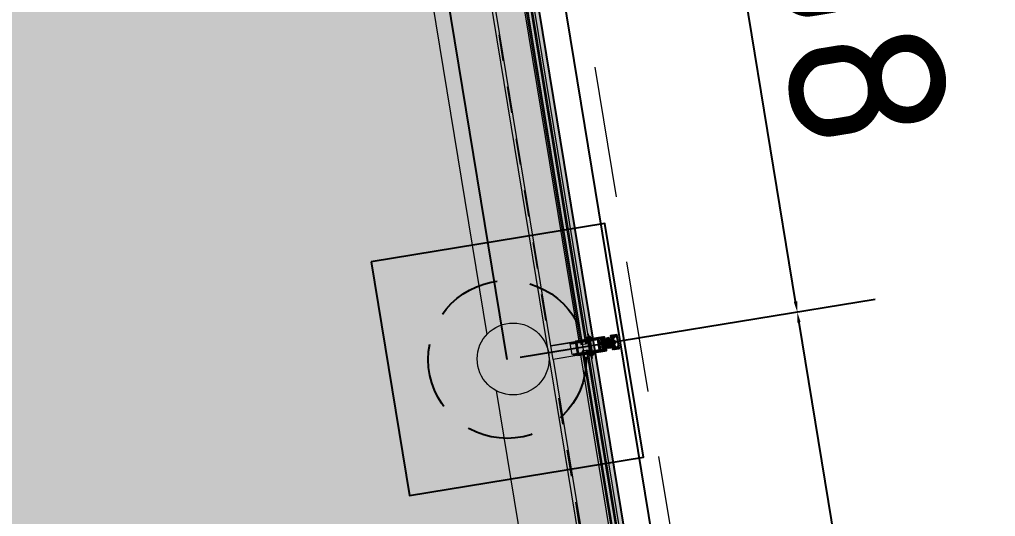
# Model space of a CAD drawing. Header units: metres. Extents: x 2 to 659295185, y -28 to 1124222152.
# Drawn here: x 655628.678 to 655632.383, y 1126462.934 to 1126464.823 of the extents above; entities that cross this region are included whole.
import ezdxf

# ---------------------------------------------------------------- set-up
doc = ezdxf.new("R2010")
doc.units = ezdxf.units.M
doc.header["$MEASUREMENT"] = 0
for name, pattern in [('CCSM_XREF ESTRUCTURA15$0$ACAD_ISO02W100', [15, 12, -3]), ('CCSM_XREF ESTRUCTURA15$0$ACAD_ISO08W100', [36, 24, -3, 6, -3]), ('CCSM_XREF ESTRUCTURA15$0$CENTER', [2, 1.25, -0.25, 0.25, -0.25]), ('CCSM_XREF ESTRUCTURA15$0$DASHED', [0.75, 0.5, -0.25]), ('CCSM_XREF ESTRUCTURA15$0$HIDDEN', [0.375, 0.25, -0.125]), ('DASHDOT', [1, 0.5, -0.25, 0, -0.25])]:
    doc.linetypes.add(name, pattern=pattern)
doc.layers.get('0').update_dxf_attribs({"linetype": 'CONTINUOUS'})
for name, color, linetype in [('CCSM_C1_CUERPO D.dwg 19-03-12$0$A-BROCAL', 8, 'CONTINUOUS'), ('CCSM_C1_CUERPO D.dwg 19-03-12$0$A-ESTRUCTURA DE FACHADA DE VIDRIO', 5, 'CONTINUOUS'), ('CCSM_C1_CUERPO D.dwg 19-03-12$0$A-VIDRIO', 135, 'CONTINUOUS'), ('CCSM_C1_CUERPO EL$0$A-AREAS COMERCIALES', 151, 'CONTINUOUS'), ('CCSM_XREF ESTRUCTURA15$0$1. ESTRUCTURA PROPUESTA', 3, 'CONTINUOUS'), ('CCSM_XREF ESTRUCTURA15$0$A-BROCAL', 8, 'CONTINUOUS'), ('CCSM_XREF ESTRUCTURA15$0$ALUMINIO', 26, 'CONTINUOUS'), ('CCSM_XREF ESTRUCTURA15$0$cl', 1, 'CCSM_XREF ESTRUCTURA15$0$CENTER'), ('CCSM_XREF ESTRUCTURA15$0$EJES', 3, 'CCSM_XREF ESTRUCTURA15$0$ACAD_ISO08W100'), ('CCSM_XREF ESTRUCTURA15$0$EST-PILOTE', 2, 'CONTINUOUS'), ('CCSM_XREF ESTRUCTURA15$0$LAYER1', 1, 'CONTINUOUS'), ('CCSM_XREF ESTRUCTURA15$0$LAYER4', 5, 'CONTINUOUS'), ('CCSM_XREF ESTRUCTURA15$0$METALICO', 5, 'CONTINUOUS'), ('CCSM_XREF ESTRUCTURA15$0$PROYECCION DE TECHO', 212, 'CONTINUOUS'), ('CCSM_XREF ESTRUCTURA15$0$TEX-ROT', 7, 'CONTINUOUS'), ('CCSM_XREF ESTRUCTURA15$0$VARIOS', 20, 'CONTINUOUS')]:
    doc.layers.add(name, color=color, linetype=linetype)
doc.layers.add('CCSM_C1_CUERPO D.dwg 19-03-12$0$VEGETACIÓN', color=7, linetype='CONTINUOUS', true_color=0x428500)
doc.layers.add('LOCALES ASIGNADOS', color=41, linetype='DASHDOT', lineweight=0)
doc.styles.add('CCSM_XREF ESTRUCTURA15$0$ROMANS', font='romans.shx')
doc.dimstyles.new('CCSM_XREF ESTRUCTURA15$0$PMA 1000', dxfattribs={"dimscale": 0, "dimtxt": 0.6, "dimasz": 0.04, "dimexe": 0.3, "dimexo": 0.05, "dimgap": 0.1, "dimtad": 1, "dimzin": 4, "dimdsep": 46, "dimtxsty": 'CCSM_XREF ESTRUCTURA15$0$ROMANS', "dimcen": 0.1, "dimdle": 0.05, "dimclrd": 8, "dimclre": 8, "dimclrt": 5, "dimadec": 3, "dimazin": 0, "dimtfac": 1, "dimtix": 1, "dimtmove": 2, "dimatfit": 3, "dimfxl": 0.125, "dimtolj": 1, "dimtzin": 0, "dimarcsym": 0})
pattern_1 = [(329.308451238, (-1.74908, -4.25296), (0.0412171804, -0.54709132384), [0.05715, -0.62865]), (274.30845124, (-1.7491, -4.25296), (0.5485208358, 0.19704611346), [0.04572, -0.50292]), (19.75945124, (-1.74564, -4.29855), (0.5897357616, -0.35004758223), [0.04857, -0.53427]), (325.49265124, (-1.5987, -4.2283), (0.00707447526, -0.8229292713), [0.085725, -0.942975]), (15.94405124, (-1.5981, -4.2969), (0.8477022361, -0.58277140046), [0.072855, -0.801405]), (270.49245124, (-1.5987, -4.2283), (0.8477011195, -0.5827727124), [0.06858, -0.75438]), (300.308451238, (-1.62395, -4.30967), (-0.2291857787, -0.49847933902), [0.05715, -0.62865]), (245.30845124, (-1.62395, -4.30967), (0.57527698422, -0.09358776406), [0.04572, -0.50292]), (350.75985124, (-1.64305, -4.3512), (0.3460922171, -0.59206566832), [0.04857, -0.53427]), (316.808451238, (-1.74908, -4.25296), (0.251823560087, 0.031886379613), [0, -0.496824, 0, -0.51054, 0, -0.504825]), (286.808451238, (-1.74908, -4.25296), (0.32900826904, -0.149206878947), [0, -0.291084, 0, -0.485394, 0, -0.192405]), (246.808451238, (-1.77656, -4.08527), (0.048835163688, -0.40419522367), [0, -0.1905, 0, -0.59436, 0, -0.78867]), (236.808451238, (-1.7889, -4.01008), (0.14715442583, -0.426197633), [0, -0.24765, 0, -0.394716, 0, -0.56007])]

# ---------------------------------------------------------------- blocks, each defined once
blk = doc.blocks.new('*D2154')
at = {"color": 8, "lineweight": -2, "transparency": 16777216}
for p, q in [((655630.5784, 1126463.5391), (655631.9261, 1126463.76)), ((655631.6366, 1126463.672), (655632.4, 1126459.0141)), ((655631.3548, 1126458.8023), (655632.7025, 1126459.0232))]:
    blk.add_line(p, q, dxfattribs=at)
at = {"color": 8, "lineweight": 0, "transparency": 16777216}
for points in [[(655631.6431, 1126463.6731), (655631.63, 1126463.6709), (655631.6301, 1126463.7115)], [(655632.4066, 1126459.0152), (655632.3934, 1126459.0131), (655632.4065, 1126458.9747)]]:
    blk.add_solid(points, dxfattribs=at)
at = {"color": 5, "transparency": 16777216, "insert": (655632.413, 1126461.4078), "char_height": 0.6, "attachment_point": 5, "rotation": 279.3085, "style": 'CCSM_XREF ESTRUCTURA15$0$ROMANS'}
blk.add_mtext('\\A1;4.80', dxfattribs=at)
blk = doc.blocks.new('*D2155')
at = {"color": 8, "lineweight": -2, "transparency": 16777216}
for p, q in [((655630.1456, 1126466.1793), (655631.4934, 1126466.4002)), ((655631.6236, 1126463.7509), (655631.2038, 1126466.3122)), ((655630.5784, 1126463.5391), (655631.9261, 1126463.76))]:
    blk.add_line(p, q, dxfattribs=at)
at = {"color": 8, "lineweight": 0, "transparency": 16777216}
for points in [[(655631.2104, 1126466.3133), (655631.1972, 1126466.3112), (655631.1973, 1126466.3517)], [(655631.6302, 1126463.752), (655631.617, 1126463.7498), (655631.6301, 1126463.7115)]]:
    blk.add_solid(points, dxfattribs=at)
at = {"color": 5, "transparency": 16777216, "insert": (655631.8084, 1126465.0963), "char_height": 0.6, "attachment_point": 5, "rotation": 279.3085, "style": 'CCSM_XREF ESTRUCTURA15$0$ROMANS'}
blk.add_mtext('\\A1;2.68', dxfattribs=at)
blk = doc.blocks.new('*D2176')
at = {"color": 8, "lineweight": -2, "transparency": 16777216}
for p, q in [((655630.5784, 1126463.5391), (655631.9261, 1126463.76)), ((655631.6366, 1126463.672), (655632.4, 1126459.0141)), ((655631.3548, 1126458.8023), (655632.7025, 1126459.0232))]:
    blk.add_line(p, q, dxfattribs=at)
at = {"color": 8, "lineweight": 0, "transparency": 16777216}
for points in [[(655631.6431, 1126463.6731), (655631.63, 1126463.6709), (655631.6301, 1126463.7115)], [(655632.4066, 1126459.0152), (655632.3934, 1126459.0131), (655632.4065, 1126458.9747)]]:
    blk.add_solid(points, dxfattribs=at)
at = {"color": 5, "transparency": 16777216, "insert": (655632.413, 1126461.4078), "char_height": 0.6, "attachment_point": 5, "rotation": 279.3085, "style": 'CCSM_XREF ESTRUCTURA15$0$ROMANS'}
blk.add_mtext('\\A1;4.80', dxfattribs=at)
blk = doc.blocks.new('*D2165')
at = {"color": 8, "lineweight": -2, "transparency": 16777216}
for p, q in [((655630.1456, 1126466.1793), (655631.4934, 1126466.4002)), ((655631.6236, 1126463.7509), (655631.2038, 1126466.3122)), ((655630.5784, 1126463.5391), (655631.9261, 1126463.76))]:
    blk.add_line(p, q, dxfattribs=at)
at = {"color": 8, "lineweight": 0, "transparency": 16777216}
for points in [[(655631.2104, 1126466.3133), (655631.1972, 1126466.3112), (655631.1973, 1126466.3517)], [(655631.6302, 1126463.752), (655631.617, 1126463.7498), (655631.6301, 1126463.7115)]]:
    blk.add_solid(points, dxfattribs=at)
at = {"color": 5, "transparency": 16777216, "insert": (655631.8084, 1126465.0963), "char_height": 0.6, "attachment_point": 5, "rotation": 279.3085, "style": 'CCSM_XREF ESTRUCTURA15$0$ROMANS'}
blk.add_mtext('\\A1;2.68', dxfattribs=at)
blk = doc.blocks.new('CCSM_XREF ESTRUCTURA15$0$A$C1C286DAD')
at = {"layer": 'CCSM_XREF ESTRUCTURA15$0$ALUMINIO'}
h = blk.add_hatch(color=256, dxfattribs=at)
edge = h.paths.add_edge_path()
edge.add_line((29668, -3707), (29667.4, -3707.6))
edge.add_line((29667.4, -3707.6), (29667.9, -3708.2))
edge.add_line((29667.9, -3708.2), (29667.4, -3708.7))
edge.add_line((29667.4, -3708.7), (29667.9, -3709.2))
edge.add_line((29667.9, -3709.2), (29667.4, -3709.7))
edge.add_line((29667.4, -3709.7), (29667.9, -3710.2))
edge.add_line((29667.9, -3710.2), (29667.4, -3710.7))
edge.add_line((29667.4, -3710.7), (29667.9, -3711.2))
edge.add_line((29667.9, -3711.2), (29667.4, -3711.7))
edge.add_line((29667.4, -3711.7), (29667.9, -3712.2))
edge.add_line((29667.9, -3712.2), (29667.4, -3712.7))
edge.add_line((29667.4, -3712.7), (29667.9, -3713.3))
edge.add_line((29667.9, -3713.3), (29667.4, -3713.8))
edge.add_line((29667.4, -3713.8), (29667.9, -3714.3))
edge.add_line((29667.9, -3714.3), (29667.4, -3714.8))
edge.add_line((29667.4, -3714.8), (29667.9, -3715.3))
edge.add_line((29667.9, -3715.3), (29667.4, -3715.8))
edge.add_line((29667.4, -3715.8), (29667.9, -3716.3))
edge.add_line((29667.9, -3716.3), (29667.4, -3716.8))
edge.add_line((29667.4, -3716.8), (29667.9, -3717.3))
edge.add_line((29667.9, -3717.3), (29667.4, -3717.8))
edge.add_line((29667.4, -3717.8), (29667.9, -3718.3))
edge.add_line((29667.9, -3718.3), (29667.4, -3718.8))
edge.add_line((29667.4, -3718.8), (29667.9, -3719.3))
edge.add_line((29667.9, -3719.3), (29667.4, -3719.9))
edge.add_line((29667.4, -3719.9), (29668.1, -3720.5))
edge.add_line((29668.1, -3720.5), (29669, -3720.5))
edge.add_line((29669, -3720.5), (29669, -3718.2))
edge.add_line((29669, -3718.2), (29671, -3718.2))
edge.add_line((29671, -3718.2), (29671, -3720.5))
edge.add_line((29671, -3720.5), (29672, -3720.5))
edge.add_line((29672, -3720.5), (29672, -3705.5))
edge.add_line((29672, -3705.5), (29673, -3704.5))
edge.add_line((29673, -3704.5), (29672, -3703.5))
edge.add_line((29672, -3703.5), (29672, -3699.7))
edge.add_line((29672, -3699.7), (29675.8, -3699.7))
edge.add_line((29675.8, -3699.7), (29675.8, -3704.5))
edge.add_line((29675.8, -3704.5), (29683.3, -3704.5))
edge.add_line((29683.3, -3704.5), (29683.9, -3703.3))
edge.add_arc((29684.8, -3701.5), 2, -63.4349, 243.435, ccw=False)
edge.add_line((29685.7, -3703.3), (29686.3, -3704.5))
edge.add_line((29686.3, -3704.5), (29690.8, -3704.5))
edge.add_line((29690.8, -3704.5), (29690.8, -3599.5))
edge.add_line((29690.8, -3599.5), (29638.8, -3599.5))
edge.add_line((29638.8, -3599.5), (29638.8, -3704.5))
edge.add_line((29638.8, -3704.5), (29643.3, -3704.5))
edge.add_line((29643.3, -3704.5), (29643.9, -3703.3))
edge.add_arc((29644.8, -3701.5), 2, -63.4349, 243.435, ccw=False)
edge.add_line((29645.7, -3703.3), (29646.3, -3704.5))
edge.add_line((29646.3, -3704.5), (29653.8, -3704.5))
edge.add_line((29653.8, -3704.5), (29653.8, -3699.7))
edge.add_line((29653.8, -3699.7), (29657.6, -3699.7))
edge.add_line((29657.6, -3699.7), (29657.6, -3703.5))
edge.add_line((29657.6, -3703.5), (29656.6, -3704.5))
edge.add_line((29656.6, -3704.5), (29657.6, -3705.5))
edge.add_line((29657.6, -3705.5), (29657.6, -3720.5))
edge.add_line((29657.6, -3720.5), (29658.6, -3720.5))
edge.add_line((29658.6, -3720.5), (29658.6, -3718.2))
edge.add_line((29658.6, -3718.2), (29660.6, -3718.2))
edge.add_line((29660.6, -3718.2), (29660.6, -3720.5))
edge.add_line((29660.6, -3720.5), (29661.6, -3720.5))
edge.add_line((29661.6, -3720.5), (29662.3, -3719.9))
edge.add_line((29662.3, -3719.9), (29661.8, -3719.3))
edge.add_line((29661.8, -3719.3), (29662.3, -3718.8))
edge.add_line((29662.3, -3718.8), (29661.8, -3718.3))
edge.add_line((29661.8, -3718.3), (29662.3, -3717.8))
edge.add_line((29662.3, -3717.8), (29661.8, -3717.3))
edge.add_line((29661.8, -3717.3), (29662.3, -3716.8))
edge.add_line((29662.3, -3716.8), (29661.8, -3716.3))
edge.add_line((29661.8, -3716.3), (29662.3, -3715.8))
edge.add_line((29662.3, -3715.8), (29661.8, -3715.3))
edge.add_line((29661.8, -3715.3), (29662.3, -3714.8))
edge.add_line((29662.3, -3714.8), (29661.8, -3714.3))
edge.add_line((29661.8, -3714.3), (29662.3, -3713.8))
edge.add_line((29662.3, -3713.8), (29661.8, -3713.3))
edge.add_line((29661.8, -3713.3), (29662.3, -3712.7))
edge.add_line((29662.3, -3712.7), (29661.8, -3712.2))
edge.add_line((29661.8, -3712.2), (29662.3, -3711.7))
edge.add_line((29662.3, -3711.7), (29661.8, -3711.2))
edge.add_line((29661.8, -3711.2), (29662.3, -3710.7))
edge.add_line((29662.3, -3710.7), (29661.8, -3710.2))
edge.add_line((29661.8, -3710.2), (29662.3, -3709.7))
edge.add_line((29662.3, -3709.7), (29661.8, -3709.2))
edge.add_line((29661.8, -3709.2), (29662.3, -3708.7))
edge.add_line((29662.3, -3708.7), (29661.8, -3708.2))
edge.add_line((29661.8, -3708.2), (29662.3, -3707.6))
edge.add_line((29662.3, -3707.6), (29661.7, -3707))
edge.add_line((29661.7, -3707), (29668, -3707))
edge = h.paths.add_edge_path(flags=16)
edge.add_line((29640.8, -3605.5), (29640.8, -3693.7))
edge.add_arc((29643.8, -3693.7), 3, 180, 270)
edge.add_line((29643.8, -3696.7), (29646.8, -3696.7))
edge.add_line((29646.8, -3696.7), (29650.8, -3699.2))
edge.add_line((29650.8, -3699.2), (29650.8, -3696.7))
edge.add_line((29650.8, -3696.7), (29660.6, -3696.7))
edge.add_line((29660.6, -3696.7), (29660.6, -3701.5))
edge.add_line((29660.6, -3701.5), (29669, -3701.5))
edge.add_line((29669, -3701.5), (29669, -3696.7))
edge.add_line((29669, -3696.7), (29678.8, -3696.7))
edge.add_line((29678.8, -3696.7), (29678.8, -3699.2))
edge.add_line((29678.8, -3699.2), (29682.8, -3696.7))
edge.add_line((29682.8, -3696.7), (29685.8, -3696.7))
edge.add_arc((29685.8, -3693.7), 3, 270, 360)
edge.add_line((29688.8, -3693.7), (29688.8, -3605.5))
edge.add_arc((29685.8, -3605.5), 3, 0, 90)
edge.add_line((29685.8, -3602.5), (29643.8, -3602.5))
edge.add_arc((29643.8, -3605.5), 3, 90, 180)
h = blk.add_hatch(color=256, dxfattribs=at)
edge = h.paths.add_edge_path()
edge.add_arc((29640.8, -3756.8), 1.02, 180, 270, ccw=False)
edge.add_line((29639.7, -3756.8), (29639.7, -3744.6))
edge.add_line((29639.7, -3744.6), (29640.8, -3743.6))
edge.add_line((29640.8, -3743.6), (29639, -3741.8))
edge.add_line((29639, -3741.8), (29638.6, -3741.8))
edge.add_arc((29638.6, -3742.1), 0.3, 90, 180)
edge.add_line((29638.3, -3742.1), (29638.3, -3758.2))
edge.add_arc((29639.4, -3758.2), 1.02, 180, 270)
edge.add_line((29639.4, -3759.2), (29690.2, -3759.2))
edge.add_arc((29690.2, -3758.2), 1.02, 270, 360)
edge.add_line((29691.2, -3758.2), (29691.2, -3742.1))
edge.add_arc((29690.9, -3742.1), 0.3, 0, 90)
edge.add_line((29690.9, -3741.8), (29690.6, -3741.8))
edge.add_line((29690.6, -3741.8), (29688.8, -3743.6))
edge.add_line((29688.8, -3743.6), (29689.8, -3744.6))
edge.add_line((29689.8, -3744.6), (29689.8, -3756.8))
edge.add_arc((29688.8, -3756.8), 1.02, -90, 0, ccw=False)
edge.add_line((29688.8, -3757.8), (29640.8, -3757.8))
at = {"layer": 'CCSM_XREF ESTRUCTURA15$0$A-BROCAL', "elevation": -0.5}
for points in [[(-7340.1, 1787.5), (-7025.4, -3691.3), (-7020, -3767.1), (32750.7, -3767.2), (32755.1, -3691), (33071.8, 1801.9)], [(-7240.3, 1793.3), (-6927.9, -3643.7), (-6901.2, -3667.1), (32631.6, -3667.2), (32657.6, -3643.9), (32971.9, 1807.7)]]:
    blk.add_lwpolyline(points, dxfattribs=at)
at = {"layer": 'CCSM_XREF ESTRUCTURA15$0$ALUMINIO', "elevation": -0.5}
for points in [[(29668, -3707), (29667.4, -3707.6), (29667.9, -3708.2), (29667.4, -3708.7), (29667.9, -3709.2), (29667.4, -3709.7), (29667.9, -3710.2), (29667.4, -3710.7), (29667.9, -3711.2), (29667.4, -3711.7), (29667.9, -3712.2), (29667.4, -3712.7), (29667.9, -3713.3), (29667.4, -3713.8), (29667.9, -3714.3), (29667.4, -3714.8), (29667.9, -3715.3), (29667.4, -3715.8), (29667.9, -3716.3), (29667.4, -3716.8), (29667.9, -3717.3), (29667.4, -3717.8), (29667.9, -3718.3), (29667.4, -3718.8), (29667.9, -3719.3), (29667.4, -3719.9), (29668.1, -3720.5), (29669, -3720.5), (29669, -3718.2), (29671, -3718.2), (29671, -3720.5), (29672, -3720.5), (29672, -3705.5), (29673, -3704.5), (29672, -3703.5), (29672, -3699.7), (29675.8, -3699.7), (29675.8, -3704.5), (29683.3, -3704.5), (29683.9, -3703.3, -4.236068), (29685.7, -3703.3), (29686.3, -3704.5), (29690.8, -3704.5), (29690.8, -3599.5), (29638.8, -3599.5), (29638.8, -3704.5), (29643.3, -3704.5), (29643.9, -3703.3, -4.236068), (29645.7, -3703.3), (29646.3, -3704.5), (29653.8, -3704.5), (29653.8, -3699.7), (29657.6, -3699.7), (29657.6, -3703.5), (29656.6, -3704.5), (29657.6, -3705.5), (29657.6, -3720.5), (29658.6, -3720.5), (29658.6, -3718.2), (29660.6, -3718.2), (29660.6, -3720.5), (29661.6, -3720.5), (29662.3, -3719.9), (29661.8, -3719.3), (29662.3, -3718.8), (29661.8, -3718.3), (29662.3, -3717.8), (29661.8, -3717.3), (29662.3, -3716.8), (29661.8, -3716.3), (29662.3, -3715.8), (29661.8, -3715.3), (29662.3, -3714.8), (29661.8, -3714.3), (29662.3, -3713.8), (29661.8, -3713.3), (29662.3, -3712.7), (29661.8, -3712.2), (29662.3, -3711.7), (29661.8, -3711.2), (29662.3, -3710.7), (29661.8, -3710.2), (29662.3, -3709.7), (29661.8, -3709.2), (29662.3, -3708.7), (29661.8, -3708.2), (29662.3, -3707.6), (29661.7, -3707)], [(29640.8, -3605.5), (29640.8, -3693.7, 0.414214), (29643.8, -3696.7), (29646.8, -3696.7), (29650.8, -3699.2), (29650.8, -3696.7), (29660.6, -3696.7), (29660.6, -3701.5), (29669, -3701.5), (29669, -3696.7), (29678.8, -3696.7), (29678.8, -3699.2), (29682.8, -3696.7), (29685.8, -3696.7, 0.414214), (29688.8, -3693.7), (29688.8, -3605.5, 0.414214), (29685.8, -3602.5), (29643.8, -3602.5, 0.414214)], [(29640.8, -3757.8), (29640.8, -3757.8, -0.414214), (29639.7, -3756.8), (29639.7, -3744.6), (29640.8, -3743.6), (29639, -3741.8), (29638.6, -3741.8, 0.414214), (29638.3, -3742.1), (29638.3, -3758.2, 0.414214), (29639.4, -3759.2), (29690.2, -3759.2, 0.414214), (29691.2, -3758.2), (29691.2, -3742.1, 0.414214), (29690.9, -3741.8), (29690.6, -3741.8), (29688.8, -3743.6), (29689.8, -3744.6), (29689.8, -3756.8, -0.414214), (29688.8, -3757.8)], [(29647.8, -3740.6), (29646.6, -3741.9, -2.544495), (29643.4, -3741.9), (29642.1, -3740.6), (29640.9, -3740.6, 0.414214), (29639.9, -3741.6), (29639.9, -3742.6), (29640.9, -3743.6), (29639.9, -3744.6), (29642, -3755.8, 0.35857), (29644, -3757.4), (29648, -3757.4), (29648, -3755.4), (29644, -3755.4), (29644, -3747.9, 0.4818), (29649.3, -3743.6), (29663.8, -3743.6), (29664.8, -3742.6), (29665.9, -3743.6), (29680.3, -3743.6, 0.4818), (29685.7, -3747.9), (29685.7, -3755.4), (29681.7, -3755.4), (29681.7, -3757.4), (29685.6, -3757.4, 0.35857), (29687.6, -3755.8), (29689.8, -3744.6), (29688.8, -3743.6), (29689.8, -3742.6), (29689.8, -3741.6, 0.414214), (29688.8, -3740.6), (29687.6, -3740.6), (29686.3, -3741.9, -2.544495), (29683.1, -3741.9), (29681.8, -3740.6)]]:
    blk.add_lwpolyline(points, format="xyb", close=True, dxfattribs=at)
blk.add_lwpolyline([(29668, -3723), (29667.4, -3723.6), (29667.9, -3724.2), (29667.4, -3724.7), (29667.9, -3725.2), (29667.4, -3725.7), (29667.9, -3726.2), (29667.4, -3726.7), (29667.9, -3727.2), (29667.4, -3727.7), (29667.9, -3728.2), (29667.4, -3728.7), (29667.9, -3729.3), (29667.4, -3729.8), (29667.9, -3730.3), (29667.4, -3730.8), (29667.9, -3731.3), (29667.4, -3731.8), (29667.9, -3732.3), (29667.4, -3732.8), (29667.9, -3733.3), (29667.4, -3733.8), (29667.9, -3734.3), (29667.4, -3734.8), (29667.9, -3735.3), (29667.4, -3735.9), (29668.1, -3736.5), (29669, -3736.5), (29669, -3734.2), (29671, -3734.2), (29671, -3736.5), (29672, -3736.5), (29672, -3720.5), (29667.3, -3720.5), (29667.3, -3719.2), (29666.7, -3718.6), (29667.3, -3718), (29667.3, -3711.9), (29666.7, -3711.3), (29667.3, -3710.7), (29667.3, -3708), (29662.3, -3708), (29662.3, -3710.7), (29663, -3711.3), (29662.3, -3711.9), (29662.3, -3718), (29663, -3718.6), (29662.3, -3719.2), (29662.3, -3720.5), (29657.6, -3720.5), (29657.6, -3736.5), (29658.6, -3736.5), (29658.6, -3734.2), (29660.6, -3734.2), (29660.6, -3736.5), (29661.6, -3736.5), (29662.3, -3735.9), (29661.8, -3735.3), (29662.3, -3734.8), (29661.8, -3734.3), (29662.3, -3733.8), (29661.8, -3733.3), (29662.3, -3732.8), (29661.8, -3732.3), (29662.3, -3731.8), (29661.8, -3731.3), (29662.3, -3730.8), (29661.8, -3730.3), (29662.3, -3729.8), (29661.8, -3729.3), (29662.3, -3728.7), (29661.8, -3728.2), (29662.3, -3727.7), (29661.8, -3727.2), (29662.3, -3726.7), (29661.8, -3726.2), (29662.3, -3725.7), (29661.8, -3725.2), (29662.3, -3724.7), (29661.8, -3724.2), (29662.3, -3723.6), (29661.7, -3723)], close=True, dxfattribs=at)
at = {"layer": 'CCSM_XREF ESTRUCTURA15$0$cl'}
for p, q in [((24988.3, -3503.1, -0.5), (29543.3, -3503.1, -0.5)), ((29788.3, -3503.1, -0.5), (32503.5, -3503.1, -0.5))]:
    blk.add_line(p, q, dxfattribs=at)
at = {"layer": 'CCSM_XREF ESTRUCTURA15$0$EJES'}
blk.add_line((29617.4, -3652, -0.5), (29712.3, -3652, -0.5), dxfattribs=at)
at = {"layer": 'CCSM_XREF ESTRUCTURA15$0$LAYER1', "elevation": -0.5}
for points in [[(29646.5, -3710.5), (29647, -3708.7), (29649.6, -3708.7), (29649.1, -3710.5), (29650.1, -3710.5), (29650.6, -3708.7), (29652.8, -3708.7), (29652.3, -3710.5), (29653.3, -3710.5), (29653.8, -3708.7), (29653.8, -3704.6), (29645.4, -3704.6), (29645.4, -3701.6), (29646.5, -3702.2), (29646.8, -3701.7), (29644.9, -3700.6), (29642.8, -3701.8), (29643.1, -3702.3), (29644.4, -3701.6), (29644.4, -3704.6), (29638.8, -3704.6), (29638.8, -3708.7), (29638.3, -3710.5), (29639.4, -3710.5), (29639.9, -3708.7), (29642.2, -3708.7), (29641.7, -3710.5), (29642.7, -3710.5), (29643.2, -3708.7), (29646, -3708.7), (29645.5, -3710.5)], [(29683.2, -3710.5), (29682.7, -3708.7), (29680.1, -3708.7), (29680.6, -3710.5), (29679.5, -3710.5), (29679, -3708.7), (29676.9, -3708.7), (29677.4, -3710.5), (29676.3, -3710.5), (29675.8, -3708.7), (29675.8, -3704.6), (29684.3, -3704.6), (29684.3, -3701.6), (29683.1, -3702.2), (29682.8, -3701.7), (29684.8, -3700.6), (29686.8, -3701.8), (29686.5, -3702.3), (29685.3, -3701.6), (29685.3, -3704.6), (29690.8, -3704.6), (29690.8, -3708.7), (29691.3, -3710.5), (29690.3, -3710.5), (29689.8, -3708.7), (29687.5, -3708.7), (29688, -3710.5), (29686.9, -3710.5), (29686.4, -3708.7), (29683.7, -3708.7), (29684.2, -3710.5)], [(29646.5, -3734.5), (29647, -3736.3), (29649.6, -3736.3), (29649.1, -3734.5), (29650.1, -3734.5), (29650.6, -3736.3), (29652.8, -3736.3), (29652.3, -3734.5), (29653.3, -3734.5), (29653.8, -3736.3), (29653.8, -3740.5), (29645.4, -3740.5), (29645.4, -3743.5), (29646.5, -3742.8), (29646.8, -3743.3), (29644.9, -3744.5), (29642.8, -3743.3), (29643.1, -3742.8), (29644.4, -3743.5), (29644.4, -3740.5), (29638.8, -3740.5), (29638.8, -3736.3), (29638.3, -3734.5), (29639.4, -3734.5), (29639.9, -3736.3), (29642.2, -3736.3), (29641.7, -3734.5), (29642.7, -3734.5), (29643.2, -3736.3), (29646, -3736.3), (29645.5, -3734.5)], [(29683.2, -3734.5), (29682.7, -3736.3), (29680.1, -3736.3), (29680.6, -3734.5), (29679.5, -3734.5), (29679, -3736.3), (29676.9, -3736.3), (29677.4, -3734.5), (29676.3, -3734.5), (29675.8, -3736.3), (29675.8, -3740.5), (29684.3, -3740.5), (29684.3, -3743.5), (29683.1, -3742.8), (29682.8, -3743.3), (29684.8, -3744.5), (29686.8, -3743.3), (29686.5, -3742.8), (29685.3, -3743.5), (29685.3, -3740.5), (29690.8, -3740.5), (29690.8, -3736.3), (29691.3, -3734.5), (29690.3, -3734.5), (29689.8, -3736.3), (29687.5, -3736.3), (29688, -3734.5), (29686.9, -3734.5), (29686.4, -3736.3), (29683.7, -3736.3), (29684.2, -3734.5)]]:
    blk.add_lwpolyline(points, close=True, dxfattribs=at)
at = {"layer": 'CCSM_XREF ESTRUCTURA15$0$LAYER4', "linetype": 'CCSM_XREF ESTRUCTURA15$0$ACAD_ISO02W100'}
for p, q in [((29662.4, -3747.5, -0.5), (29662.4, -3744.5, -0.5)), ((29667.2, -3747.5, -0.5), (29667.2, -3744.5, -0.5))]:
    blk.add_line(p, q, dxfattribs=at)
at = {"layer": 'CCSM_XREF ESTRUCTURA15$0$LAYER4', "elevation": -0.5}
blk.add_lwpolyline([(29662.4, -3740.6), (29662.4, -3732.8), (29661.9, -3732.3), (29662.4, -3731.8), (29661.9, -3731.3), (29662.4, -3730.8), (29661.9, -3730.3), (29662.4, -3729.7), (29661.9, -3729.2), (29662.4, -3728.7), (29661.9, -3728.2), (29662.4, -3727.7), (29661.9, -3727.2), (29662.4, -3726.7), (29661.9, -3726.2), (29662.4, -3725.7), (29661.9, -3725.2), (29662.4, -3724.7), (29661.9, -3724.2), (29662.4, -3723.7), (29667.2, -3723.7), (29667.2, -3723.7), (29667.7, -3724.2), (29667.2, -3724.7), (29667.7, -3725.2), (29667.2, -3725.7), (29667.7, -3726.2), (29667.2, -3726.7), (29667.7, -3727.2), (29667.2, -3727.7), (29667.8, -3728.2), (29667.2, -3728.7), (29667.8, -3729.2), (29667.2, -3729.7), (29667.8, -3730.3), (29667.2, -3730.8), (29667.8, -3731.3), (29667.2, -3731.8), (29667.8, -3732.3), (29667.2, -3732.8), (29667.2, -3740.6)], dxfattribs=at)
at = {"layer": 'CCSM_XREF ESTRUCTURA15$0$LAYER4', "linetype": 'CCSM_XREF ESTRUCTURA15$0$ACAD_ISO02W100', "elevation": -0.5}
for points in [[(29658.8, -3743.6), (29670.8, -3743.6), (29670.8, -3744.5), (29658.8, -3744.5)], [(29660.3, -3744.5), (29669.3, -3744.5), (29669.3, -3747.8), (29668.4, -3748.7), (29661.2, -3748.7), (29660.3, -3747.8)]]:
    blk.add_lwpolyline(points, close=True, dxfattribs=at)
at = {"layer": 'CCSM_XREF ESTRUCTURA15$0$LAYER4', "linetype": 'CCSM_XREF ESTRUCTURA15$0$ACAD_ISO02W100'}
for centre, radius, start, end in [((29661.4, -3747.4, -0.5), 1.06, 187.2765, 352.7236), ((29664.8, -3744.9, -0.5), 3.58, 227.8677, 312.1323), ((29664.8, -3744.9, -0.5), 3.58, 227.8677, 312.1323), ((29668.3, -3747.4, -0.5), 1.06, 187.2765, 352.7236)]:
    blk.add_arc(centre, radius, start, end, dxfattribs=at)
at = {"layer": 'CCSM_XREF ESTRUCTURA15$0$METALICO'}
for p, q in [((29637.3, -3648, -0.5), (29633.3, -3648, -0.5)), ((29637.3, -3656.1, -0.5), (29633.3, -3656.1, -0.5)), ((29640.8, -3648, -0.5), (29688.8, -3648, -0.5)), ((29640.8, -3656, -0.5), (29688.8, -3656, -0.5)), ((29692.3, -3648, -0.5), (29696.4, -3648, -0.5)), ((29692.3, -3656.1, -0.5), (29696.4, -3656.1, -0.5))]:
    blk.add_line(p, q, dxfattribs=at)
at = {"layer": 'CCSM_XREF ESTRUCTURA15$0$METALICO', "elevation": -0.5}
for points in [[(29684.8, -3684.6), (29684.8, -3584.5), (29687.8, -3584.5), (29687.8, -3685.6, -0.414214), (29685.8, -3687.6), (29643.8, -3687.6, -0.414214), (29641.8, -3685.6), (29641.8, -3584.5), (29644.8, -3584.5), (29644.8, -3684.6)], [(29652.1, -3728), (29647.1, -3728, -0.414214), (29645.6, -3726.5), (29645.6, -3718.5, -0.414214), (29647.1, -3717), (29652.1, -3717, -0.414214), (29653.6, -3718.5), (29653.6, -3726.5, -0.414214)], [(29652.1, -3726.8), (29647.1, -3726.8, -0.414214), (29646.8, -3726.5), (29646.8, -3718.5, -0.414214), (29647.1, -3718.2), (29652.1, -3718.2, -0.414214), (29652.4, -3718.5), (29652.4, -3726.5, -0.414214)], [(29677.5, -3728), (29682.5, -3728, 0.414214), (29684, -3726.5), (29684, -3718.5, 0.414214), (29682.5, -3717), (29677.5, -3717, 0.414214), (29676, -3718.5), (29676, -3726.5, 0.414214)], [(29677.5, -3726.8), (29682.5, -3726.8, 0.414214), (29682.8, -3726.5), (29682.8, -3718.5, 0.414214), (29682.5, -3718.2), (29677.5, -3718.2, 0.414214), (29677.2, -3718.5), (29677.2, -3726.5, 0.414214)]]:
    blk.add_lwpolyline(points, format="xyb", close=True, dxfattribs=at)
for points in [[(29637.3, -3644.4), (29632.5, -3644.4), (29631.2, -3645.9), (29631.2, -3658.2), (29632.5, -3659.6), (29637.3, -3659.6)], [(29692.4, -3644.4), (29697.2, -3644.4), (29698.5, -3645.9), (29698.5, -3658.2), (29697.2, -3659.6), (29692.4, -3659.6)]]:
    blk.add_lwpolyline(points, dxfattribs=at)
for points in [[(29633.3, -3644.4, 0.97177), (29633.3, -3648, 0.375), (29633.3, -3656.1, 0.97177), (29633.3, -3659.6, 0.97177)], [(29696.4, -3644.4, -0.97177), (29696.4, -3648, -0.375), (29696.4, -3656.1, -0.97177), (29696.4, -3659.6, -0.97177)]]:
    blk.add_lwpolyline(points, format="xyb", dxfattribs=at)
for points in [[(29637.3, -3662.2), (29638.8, -3662.2), (29638.8, -3641.9), (29637.3, -3641.9)], [(29692.4, -3662.2), (29690.8, -3662.2), (29690.8, -3641.9), (29692.4, -3641.9)]]:
    blk.add_lwpolyline(points, close=True, dxfattribs=at)
at = {"layer": 'CCSM_XREF ESTRUCTURA15$0$METALICO'}
for centre, start, end in [((29634.8, -3652, -0.5), 124.6703, 235.3297), ((29694.8, -3652, -0.5), 304.6703, 55.3297)]:
    blk.add_arc(centre, 6.4, start, end, dxfattribs=at)
at = {"layer": 'CCSM_XREF ESTRUCTURA15$0$VARIOS', "elevation": -0.5}
for points in [[(29655.1, -3710.5), (29653.6, -3710.5), (29653.6, -3734.5), (29655.1, -3734.5)], [(29674.5, -3710.5), (29676, -3710.5), (29676, -3734.5), (29674.5, -3734.5)]]:
    blk.add_lwpolyline(points, close=True, dxfattribs=at)

msp = doc.modelspace()

# ---------------------------------------------------------------- hatches: boundary and pattern name
at = {"layer": 'CCSM_C1_CUERPO D.dwg 19-03-12$0$VEGETACIÓN', "lineweight": 5}
h = msp.add_hatch(dxfattribs=at)
h.set_pattern_fill('AR-CONC', color=256, scale=0.003, style=0)
h.set_pattern_definition(pattern_1)
edge = h.paths.add_edge_path()
edge.add_line((655631.3766, 1126426.2662), (655636.7773, 1126427.4745))
edge.add_line((655636.7773, 1126427.4745), (655630.3748, 1126466.5361))
edge.add_line((655630.3748, 1126466.5361), (655624.8693, 1126465.9567))
edge.add_line((655624.8693, 1126465.9567), (655624.9113, 1126465.7006))
edge.add_line((655624.9113, 1126465.7006), (655624.8126, 1126465.6844))
edge.add_line((655624.8126, 1126465.6844), (655625.889, 1126459.1177))
edge.add_line((655625.889, 1126459.1177), (655626.4796, 1126459.2146))
edge.add_line((655626.4796, 1126459.2146), (655626.7999, 1126457.2365))
edge.add_line((655626.7999, 1126457.2365), (655626.2432, 1126457.1491))
edge.add_line((655626.2432, 1126457.1491), (655626.2521, 1126457.0651))
edge.add_arc((655622.7715, 1126448.7623), 9.0029, 1.64019, 67.2566, ccw=False)
edge.add_arc((655617.5094, 1126449.2351), 14.263, 323.00991, 359.13576, ccw=False)
edge.add_arc((655533.9247, 1126331.6339), 144.5887, 47.020585, 48.937825, ccw=False)
edge.add_arc((655629.9883, 1126435.569), 3.1137, -13.4544, 36.3556, ccw=False)
edge.add_arc((655630.6285, 1126435.623), 2.5117, 279.0348, 341.9454, ccw=False)
edge.add_line((655631.0229, 1126433.1424), (655630.1706, 1126433.0027))
edge.add_line((655630.1706, 1126433.0027), (655631.2409, 1126426.4732))
edge.add_line((655631.2409, 1126426.4732), (655631.3393, 1126426.4936))
edge.add_line((655631.3393, 1126426.4936), (655631.3766, 1126426.2662))
h = msp.add_hatch(dxfattribs=at)
h.set_pattern_fill('AR-CONC', color=256, scale=0.003, style=0)
h.set_pattern_definition(pattern_1)
edge = h.paths.add_edge_path()
edge.add_line((655631.3766, 1126426.2662), (655636.7773, 1126427.4745))
edge.add_line((655636.7773, 1126427.4745), (655630.3748, 1126466.5361))
edge.add_line((655630.3748, 1126466.5361), (655624.8693, 1126465.9567))
edge.add_line((655624.8693, 1126465.9567), (655624.9113, 1126465.7006))
edge.add_line((655624.9113, 1126465.7006), (655624.8126, 1126465.6844))
edge.add_line((655624.8126, 1126465.6844), (655625.889, 1126459.1177))
edge.add_line((655625.889, 1126459.1177), (655626.4796, 1126459.2146))
edge.add_line((655626.4796, 1126459.2146), (655626.7999, 1126457.2365))
edge.add_line((655626.7999, 1126457.2365), (655626.2432, 1126457.1491))
edge.add_line((655626.2432, 1126457.1491), (655626.2521, 1126457.0651))
edge.add_arc((655622.7715, 1126448.7623), 9.0029, 1.64019, 67.2566, ccw=False)
edge.add_arc((655617.5094, 1126449.2351), 14.263, 323.00991, 359.13576, ccw=False)
edge.add_arc((655533.9247, 1126331.6339), 144.5887, 47.020585, 48.937825, ccw=False)
edge.add_arc((655629.9883, 1126435.569), 3.1137, -13.4544, 36.3556, ccw=False)
edge.add_arc((655630.6285, 1126435.623), 2.5117, 279.0348, 341.9454, ccw=False)
edge.add_line((655631.0229, 1126433.1424), (655630.1706, 1126433.0027))
edge.add_line((655630.1706, 1126433.0027), (655631.2409, 1126426.4732))
edge.add_line((655631.2409, 1126426.4732), (655631.3393, 1126426.4936))
edge.add_line((655631.3393, 1126426.4936), (655631.3766, 1126426.2662))
at = {"layer": 'LOCALES ASIGNADOS'}
h = msp.add_hatch(color=256, dxfattribs=at)
edge = h.paths.add_edge_path()
edge.add_arc((219491.1056, 1054914.3756), 441878.9229, 9.308049718, 9.309563548, ccw=False)
edge.add_line((655551.8097, 1126384.9626), (655564.5398, 1126387.0492))
edge.add_line((655564.5398, 1126387.0492), (655562.5867, 1126398.9652))
edge.add_line((655562.5867, 1126398.9652), (655552.3922, 1126397.2942))
edge.add_line((655552.3922, 1126397.2942), (655552.4569, 1126396.8995))
edge.add_line((655552.4569, 1126396.8995), (655549.9212, 1126396.4839))

# ---------------------------------------------------------------- linework, layer by layer
at = {"color": 8}
msp.add_line((655630.529, 1126463.531, -0.0005), (655629.8835, 1126467.4695, -0.0005), dxfattribs=at)
msp.add_line((655630.529, 1126463.531, -0.0005), (655629.8835, 1126467.4695, -0.0005), dxfattribs=at)
at = {"color": 30, "elevation": -0.0005}
msp.add_lwpolyline([(655630.0122, 1126463.9022), (655630.1577, 1126463.0141), (655631.0459, 1126463.1597), (655630.9003, 1126464.0478)], close=True, dxfattribs=at)
msp.add_lwpolyline([(655630.0122, 1126463.9022), (655630.1577, 1126463.0141), (655631.0459, 1126463.1597), (655630.9003, 1126464.0478)], close=True, dxfattribs=at)
at = {"layer": 'CCSM_C1_CUERPO D.dwg 19-03-12$0$A-BROCAL', "lineweight": 5, "elevation": -0.0005}
msp.add_lwpolyline([(655624.8608, 1126466.0564), (655630.4582, 1126466.6454), (655636.8912, 1126427.3975), (655631.3987, 1126426.1687), (655631.3769, 1126426.2663), (655636.7773, 1126427.4745), (655630.3748, 1126466.5361), (655624.8713, 1126465.9569), (655624.8608, 1126466.0564)], dxfattribs=at)
msp.add_lwpolyline([(655624.8608, 1126466.0564), (655630.4582, 1126466.6454), (655636.8912, 1126427.3975), (655631.3987, 1126426.1687), (655631.3769, 1126426.2663), (655636.7773, 1126427.4745), (655630.3748, 1126466.5361), (655624.8713, 1126465.9569), (655624.8608, 1126466.0564)], dxfattribs=at)
at = {"layer": 'CCSM_C1_CUERPO D.dwg 19-03-12$0$A-ESTRUCTURA DE FACHADA DE VIDRIO', "color": 6, "lineweight": 5, "elevation": -0.0005}
for points in [[(655633.3455, 1126427.1445), (655631.2016, 1126426.6657), (655631.2373, 1126426.4482), (655636.5731, 1126427.6401), (655630.2341, 1126466.314), (655624.797, 1126465.74), (655624.8327, 1126465.5226), (655627.0173, 1126465.7532)], [(655627.2308, 1126465.7757), (655630.0506, 1126466.0734), (655630.4518, 1126463.6259)], [(655630.4868, 1126463.4126), (655631.2282, 1126458.8891)]]:
    msp.add_lwpolyline(points, dxfattribs=at)
at = {"layer": 'CCSM_C1_CUERPO D.dwg 19-03-12$0$A-ESTRUCTURA DE FACHADA DE VIDRIO', "lineweight": 5, "elevation": -0.0005}
for points in [[(655630.3711, 1126466.2203), (655630.8006, 1126463.6), (655630.6949, 1126463.5827), (655630.2654, 1126466.203)], [(655630.8546, 1126463.6089), (655630.6042, 1126465.1364), (655630.587, 1126465.1335), (655630.8374, 1126463.606)], [(655630.7034, 1126463.5312), (655630.9537, 1126462.0038), (655631.0594, 1126462.0211), (655630.809, 1126463.5485)], [(655631.1134, 1126462.0299), (655630.863, 1126463.5574), (655630.8458, 1126463.5545), (655631.0962, 1126462.0271)]]:
    msp.add_lwpolyline(points, close=True, dxfattribs=at)
at = {"layer": 'CCSM_C1_CUERPO D.dwg 19-03-12$0$A-ESTRUCTURA DE FACHADA DE VIDRIO', "color": 4, "lineweight": 5, "elevation": -0.0005}
msp.add_lwpolyline([(655630.8152, 1126463.5495), (655630.7034, 1126463.5312), (655630.6949, 1126463.5827), (655630.8068, 1126463.601), (655630.809, 1126463.5879), (655630.8326, 1126463.5918), (655630.8305, 1126463.6049), (655630.8546, 1126463.6089), (655630.863, 1126463.5574), (655630.8389, 1126463.5534), (655630.8368, 1126463.5665), (655630.8131, 1126463.5627), (655630.8152, 1126463.5495)], dxfattribs=at)
at = {"layer": 'CCSM_C1_CUERPO D.dwg 19-03-12$0$A-ESTRUCTURA DE FACHADA DE VIDRIO', "color": 6, "lineweight": 5}
msp.add_circle((655630.5516, 1126463.5328, -0.0005), 0.1366, dxfattribs=at)
at = {"layer": 'CCSM_C1_CUERPO D.dwg 19-03-12$0$A-VIDRIO', "lineweight": 5, "elevation": -0.0005}
for points in [[(655630.5543, 1126465.1415), (655630.809, 1126463.5879), (655630.8152, 1126463.5889), (655630.5605, 1126465.1425)], [(655630.5718, 1126465.1444), (655630.8264, 1126463.5908), (655630.8326, 1126463.5918), (655630.578, 1126465.1454)], [(655630.8131, 1126463.5626), (655631.0678, 1126462.009), (655631.074, 1126462.01), (655630.8193, 1126463.5636)], [(655630.8306, 1126463.5655), (655631.0852, 1126462.0118), (655631.0914, 1126462.0129), (655630.8368, 1126463.5665)]]:
    msp.add_lwpolyline(points, close=True, dxfattribs=at)
at = {"layer": 'CCSM_C1_CUERPO D.dwg 19-03-12$0$VEGETACIÓN', "color": 7, "lineweight": 5}
msp.add_lwpolyline([(655636.7773, 1126427.4745), (655630.3748, 1126466.5361), (655624.8693, 1126465.9567), (655624.9113, 1126465.7006), (655624.8126, 1126465.6844), (655625.889, 1126459.1177), (655626.4796, 1126459.2146), (655626.7999, 1126457.2365), (655626.2432, 1126457.1491), (655626.2521, 1126457.0651, -0.294394), (655631.7707, 1126449.02)], format="xyb", dxfattribs=at)
at = {"layer": 'CCSM_C1_CUERPO EL$0$A-AREAS COMERCIALES', "lineweight": 5}
msp.add_lwpolyline([(655631.6499, 1126424.5986), (655631.4088, 1126426.07), (655631.3663, 1126426.3288), (655636.7266, 1126427.5295), (655630.344, 1126466.4655), (655625.5798, 1126465.9653), (655624.6464, 1126465.8634), (655624.6464, 1126465.8634), (655624.6189, 1126466.0315), (655622.0671, 1126481.5995), (655619.2909, 1126481.1444), (655619.3314, 1126480.8977), (655619.3435, 1126480.8237), (655610.2153, 1126479.3275), (655609.2594, 1126485.1588), (655611.6493, 1126485.5505), (655610.5833, 1126492.0533), (655598.7999, 1126490.1217), (655601.1572, 1126475.7399), (655538.5815, 1126465.4833)], dxfattribs=at)
at = {"layer": 'CCSM_XREF ESTRUCTURA15$0$EST-PILOTE', "color": 2, "linetype": 'CCSM_XREF ESTRUCTURA15$0$HIDDEN', "extrusion": (2.79524e-05, -0.000144396, 1)}
msp.add_circle((655630.5288, 1126463.5219, -144.3306), 0.3, dxfattribs=at)
at = {"layer": 'CCSM_XREF ESTRUCTURA15$0$PROYECCION DE TECHO', "color": 8, "linetype": 'CCSM_XREF ESTRUCTURA15$0$DASHED', "lineweight": 5}
msp.add_lwpolyline([(655631.7932, 1126423.6207, 0.001609), (655637.3729, 1126424.9224), (655630.1245, 1126469.1447, 0.001671), (655624.2019, 1126468.5753)], format="xyb", dxfattribs=at)
at = {"layer": 'CCSM_XREF ESTRUCTURA15$0$TEX-ROT', "lineweight": 5, "elevation": -0.0005}
msp.add_lwpolyline([(655630.7668, 1126463.5919), (655630.7738, 1126463.5492)], dxfattribs=at)

# ---------------------------------------------------------------- block references
at = {"layer": 'CCSM_XREF ESTRUCTURA15$0$1. ESTRUCTURA PROPUESTA', "color": 7, "lineweight": 5, "xscale": 0.001000000079593323, "yscale": 0.001000000079593323, "zscale": 0.001000000079593323, "rotation": 99.30844632904031}
msp.add_blockref('CCSM_XREF ESTRUCTURA15$0$A$C1C286DAD', (655632.0385, 1126433.7166, -0.0005), dxfattribs=at)

# ---------------------------------------------------------------- dimensions: what is measured, and where the dimension line sits
at = {"color": 30}
for base, p2, picture, middle in [((655631.1973, 1126466.3517), (655630.0963, 1126466.1712, -0.0005), '*D2155', (655631.8084, 1126465.0963)), ((655631.1973, 1126466.3517), (655630.0963, 1126466.1712, -0.0005), '*D2165', (655631.8084, 1126465.0963)), ((655632.4065, 1126458.9747), (655631.3054, 1126458.7942, -0.0005), '*D2154', (655632.413, 1126461.4078)), ((655632.4065, 1126458.9747), (655631.3054, 1126458.7942, -0.0005), '*D2176', (655632.413, 1126461.4078))]:
    dim = msp.add_linear_dim(base=base, p1=(655630.529, 1126463.531, -0.0005), p2=p2, angle=279.3085, dimstyle='CCSM_XREF ESTRUCTURA15$0$PMA 1000', override={"dimscale": 1}, dxfattribs=at)
    dim.commit()
    dim.dimension.update_dxf_attribs({"geometry": picture, "text_midpoint": middle})

doc.saveas('drawing.dxf')
